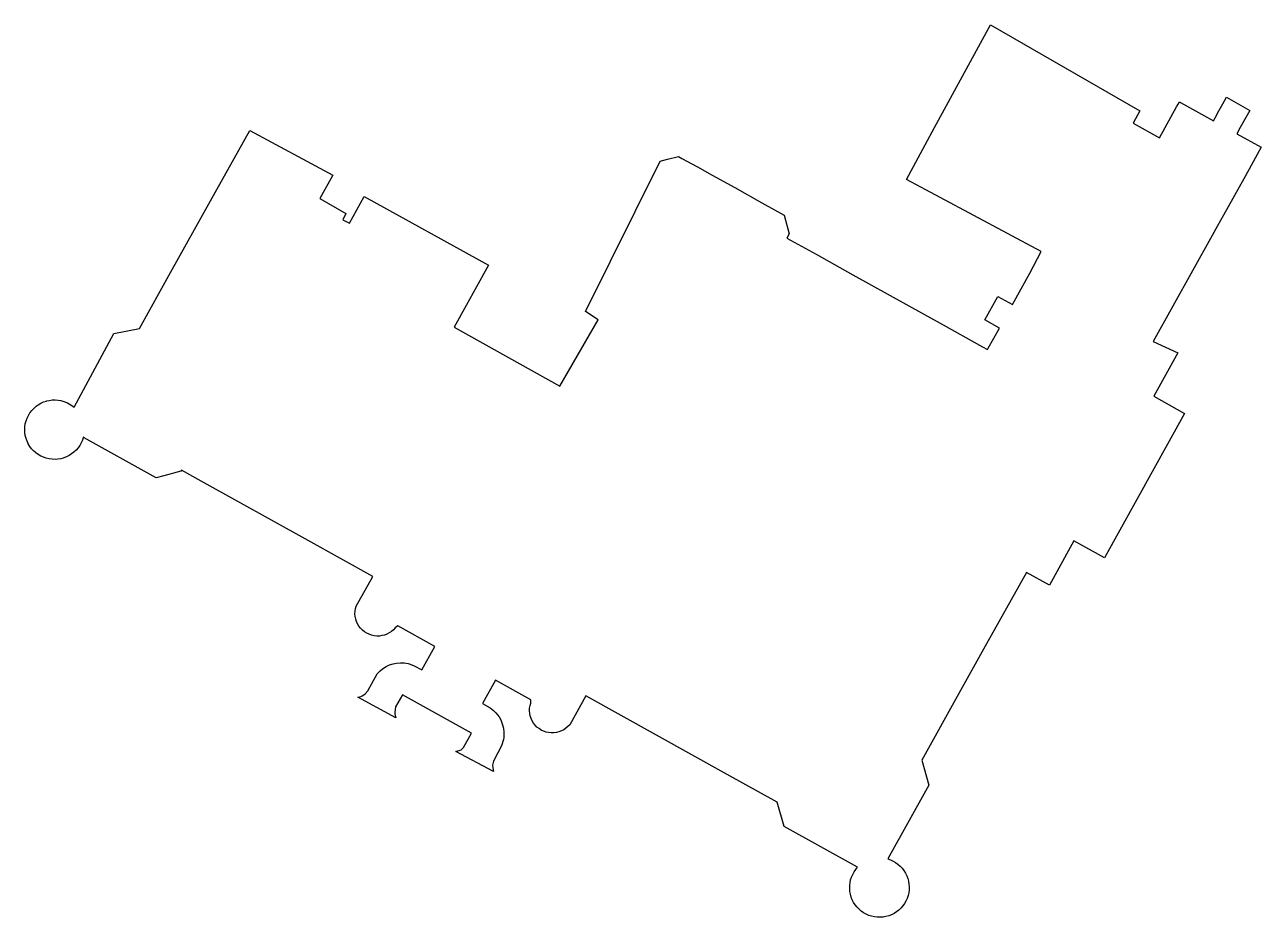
# Model space of a CAD drawing. Extents: x 990958 to 991830, y 223465 to 224095.
import ezdxf

# ---------------------------------------------------------------- set-up
doc = ezdxf.new("R2010")
doc.units = 21
doc.layers.add('PUBLIC_FOOTPRINT', color=4, linetype='Continuous')

msp = doc.modelspace()

# ---------------------------------------------------------------- linework, layer by layer
at = {"layer": 'PUBLIC_FOOTPRINT'}
msp.add_lwpolyline([(991739.66, 224026), (991758.25, 224015.67), (991770.3, 224037.36), (991771.43, 224039.41), (991772.33, 224041.03), (991773.07, 224040.61), (991779.49, 224037.05), (991787.99, 224032.32), (991796.4, 224027.66), (991797.56, 224029.76), (991800.28, 224034.65), (991803.03, 224039.6), (991805.58, 224044.18), (991822.14, 224034.98), (991820.29, 224031.66), (991815.36, 224022.78), (991812.96, 224018.46), (991830.15, 224008.91), (991825.86, 224001.2), (991821.58, 223993.49), (991817.76, 223986.61), (991803.56, 223961.05), (991799.27, 223953.34), (991795.53, 223946.59), (991753.95, 223871.75), (991771.16, 223863.69), (991754.28, 223833.14), (991775.93, 223821.06), (991719.63, 223719.02), (991697.91, 223731.11), (991680.6, 223699.78), (991664.48, 223708.68), (991634.11, 223654.67), (991617.93, 223625.54), (991590.6, 223576.34), (991595.45, 223558.55), (991566.54, 223506.52), (991568.48, 223505.85), (991570.35, 223505), (991572.12, 223503.97), (991573.78, 223502.77), (991575.32, 223501.42), (991576.72, 223499.92), (991577.97, 223498.29), (991579.06, 223496.55), (991579.96, 223494.71), (991580.69, 223492.79), (991581.22, 223490.81), (991581.56, 223488.79), (991581.7, 223486.74), (991581.64, 223484.69), (991581.37, 223482.66), (991580.92, 223480.66), (991580.27, 223478.71), (991579.43, 223476.84), (991578.41, 223475.06), (991577.23, 223473.38), (991575.88, 223471.84), (991574.4, 223470.42), (991572.78, 223469.16), (991571.04, 223468.07), (991569.21, 223467.15), (991567.3, 223466.41), (991565.32, 223465.86), (991563.3, 223465.51), (991561.26, 223465.35), (991559.21, 223465.4), (991557.17, 223465.64), (991555.17, 223466.09), (991553.22, 223466.72), (991551.34, 223467.55), (991549.55, 223468.55), (991547.87, 223469.72), (991546.31, 223471.05), (991544.88, 223472.53), (991543.61, 223474.14), (991542.5, 223475.86), (991541.57, 223477.69), (991540.81, 223479.6), (991540.25, 223481.57), (991539.88, 223483.59), (991539.71, 223485.63), (991539.74, 223487.68), (991539.97, 223489.72), (991540.4, 223491.73), (991541.02, 223493.68), (991541.83, 223495.56), (991542.82, 223497.36), (991543.98, 223499.05), (991545.3, 223500.62), (991493.43, 223529.44), (991488.55, 223546.51), (991453.29, 223566.1), (991353.42, 223621.58), (991342.14, 223601.28), (991340.88, 223599.93), (991339.47, 223598.74), (991337.94, 223597.71), (991336.29, 223596.87), (991334.56, 223596.22), (991332.77, 223595.78), (991330.93, 223595.54), (991329.09, 223595.52), (991327.25, 223595.71), (991325.44, 223596.11), (991323.7, 223596.72), (991322.03, 223597.52), (991320.47, 223598.51), (991319.04, 223599.67), (991317.74, 223600.99), (991316.61, 223602.45), (991315.66, 223604.03), (991314.89, 223605.71), (991314.32, 223607.46), (991313.96, 223609.27), (991313.81, 223611.11), (991313.87, 223612.96), (991314.14, 223614.78), (991314.63, 223616.56), (991314.82, 223618.92), (991289.69, 223632.81), (991280.57, 223616.3), (991286.07, 223613.25), (991288.44, 223611.38), (991290.04, 223609.77), (991292.32, 223606.76), (991293.43, 223604.77), (991294.58, 223601.98), (991295.36, 223598.83), (991295.7, 223596.04), (991295.7, 223593.77), (991295.57, 223592.26), (991295.34, 223590.77), (991294.03, 223586.43), (991291.51, 223581.51), (991288.25, 223575.46), (991287.76, 223572.82), (991287.81, 223570.89), (991288.43, 223568.27), (991261.78, 223582.42), (991265.51, 223583.6), (991267.16, 223585.09), (991272.91, 223595.41), (991224.16, 223622.35), (991219.32, 223613.81), (991218.86, 223611.94), (991218.72, 223610.02), (991218.8, 223608.86), (991219, 223607.72), (991219.45, 223606.24), (991192.64, 223620.78), (991194.63, 223621.26), (991195.57, 223621.64), (991196.76, 223622.3), (991197.85, 223623.11), (991199.65, 223625.13), (991206.18, 223637.15), (991208.29, 223639.33), (991210.06, 223640.77), (991212.64, 223642.39), (991215.02, 223643.51), (991217.59, 223644.32), (991219.83, 223644.77), (991222.7, 223644.96), (991225.32, 223644.89), (991228.14, 223644.41), (991229.61, 223644.01), (991232.45, 223642.9), (991237.82, 223639.94), (991247.02, 223656.58), (991220.83, 223671.04), (991219.05, 223669.66), (991217.78, 223668.31), (991216.37, 223667.11), (991214.82, 223666.08), (991213.17, 223665.24), (991211.44, 223664.59), (991209.64, 223664.15), (991207.8, 223663.91), (991205.95, 223663.89), (991204.11, 223664.08), (991202.3, 223664.48), (991200.55, 223665.09), (991198.88, 223665.9), (991197.32, 223666.89), (991195.88, 223668.05), (991194.58, 223669.37), (991193.45, 223670.84), (991192.49, 223672.42), (991191.72, 223674.1), (991191.15, 223675.86), (991190.78, 223677.68), (991190.62, 223679.52), (991190.68, 223681.38), (991190.95, 223683.21), (991191.43, 223685), (991203.1, 223706), (991157.62, 223731.27), (991081.96, 223773.3), (991068.1, 223781), (991067.68, 223780.22), (991055.73, 223776.98), (991050.42, 223775.53), (991050.36, 223775.56), (990999.48, 223803.83), (990998.86, 223804.17), (990998.75, 223803.82), (990998.23, 223802.18), (990997.4, 223800.27), (990996.38, 223798.45), (990995.19, 223796.73), (990993.83, 223795.15), (990992.32, 223793.7), (990990.68, 223792.42), (990988.92, 223791.3), (990987.06, 223790.36), (990985.11, 223789.62), (990984.68, 223789.5), (990983.09, 223789.07), (990981.04, 223788.72), (990978.96, 223788.58), (990976.87, 223788.64), (990974.8, 223788.92), (990972.77, 223789.39), (990970.8, 223790.07), (990968.9, 223790.93), (990967.1, 223791.99), (990965.41, 223793.21), (990964.95, 223793.62), (990963.85, 223794.6), (990962.44, 223796.13), (990961.18, 223797.8), (990960.1, 223799.58), (990959.99, 223799.82), (990959.2, 223801.47), (990958.49, 223803.43), (990957.98, 223805.45), (990957.67, 223807.51), (990957.57, 223809.6), (990957.68, 223811.68), (990957.99, 223813.75), (990958.51, 223815.77), (990959.22, 223817.73), (990960.12, 223819.61), (990961.21, 223821.39), (990961.35, 223821.58), (990962.47, 223823.05), (990963.89, 223824.59), (990965.45, 223825.97), (990965.73, 223826.17), (990967.14, 223827.19), (990968.94, 223828.24), (990970.84, 223829.1), (990972.82, 223829.77), (990973.05, 223829.82), (990974.85, 223830.24), (990976.92, 223830.51), (990979.01, 223830.57), (990981.09, 223830.42), (990983.14, 223830.07), (990985.16, 223829.52), (990987.1, 223828.76), (990987.71, 223828.46), (990988.96, 223827.82), (990990.72, 223826.7), (990992.36, 223825.41), (991020.34, 223877.34), (991038.49, 223881.03), (991060.44, 223920.56), (991088.58, 223971.21), (991116.51, 224020.74), (991175.02, 223989.15), (991165.92, 223972.72), (991184.22, 223962.15), (991181.93, 223957.8), (991186.8, 223955.28), (991196.98, 223974.12), (991284.8, 223925.59), (991260.67, 223881.84), (991335.23, 223840.17), (991362.14, 223887.05), (991353.38, 223892.87), (991405.94, 223999.05), (991411.11, 224000.42), (991418.86, 224002.47), (991421.36, 224001.08), (991432.22, 223995.05), (991442.55, 223989.31), (991458.6, 223980.4), (991477.81, 223969.72), (991493.4, 223961.07), (991497.1, 223947.91), (991495.38, 223944.82), (991515.97, 223933.38), (991542.04, 223918.9), (991605.56, 223883.62), (991633.48, 223868.1), (991636.93, 223866.19), (991637.44, 223867.1), (991645.34, 223881.33), (991634.96, 223887.1), (991644.17, 223903.68), (991654.56, 223897.91), (991666.89, 223920.12), (991674.93, 223935.31), (991579.72, 223986.18), (991599.59, 224022.84), (991639.19, 224095.43), (991744.42, 224034.58)], close=True, dxfattribs=at)

doc.saveas('drawing.dxf')
